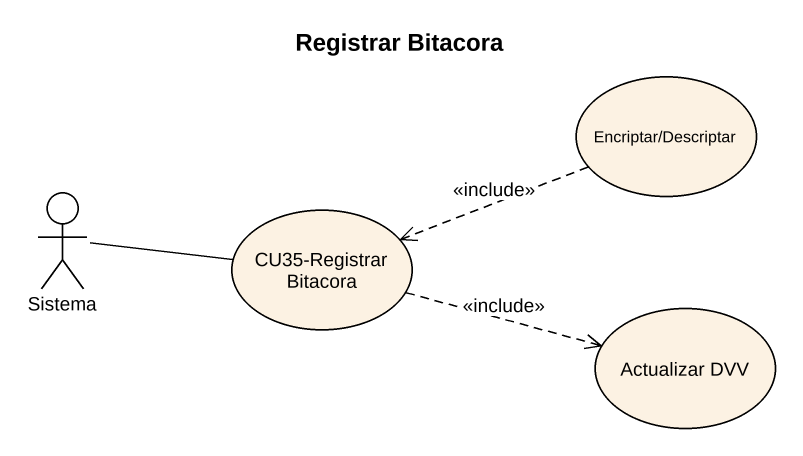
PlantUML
@startuml
title Registrar Bitacora
usecase "Encriptar/Descriptar" as Encriptar_Descriptar
actor Sistema
usecase "CU35-Registrar Bitacora" as CU35_Registrar_Bitacora
usecase "Actualizar DVV" as Actualizar_DVV
Encriptar_Descriptar .left.> CU35_Registrar_Bitacora : <<include>>
Sistema -right- CU35_Registrar_Bitacora
CU35_Registrar_Bitacora .right.> Actualizar_DVV : <<include>>
@enduml
